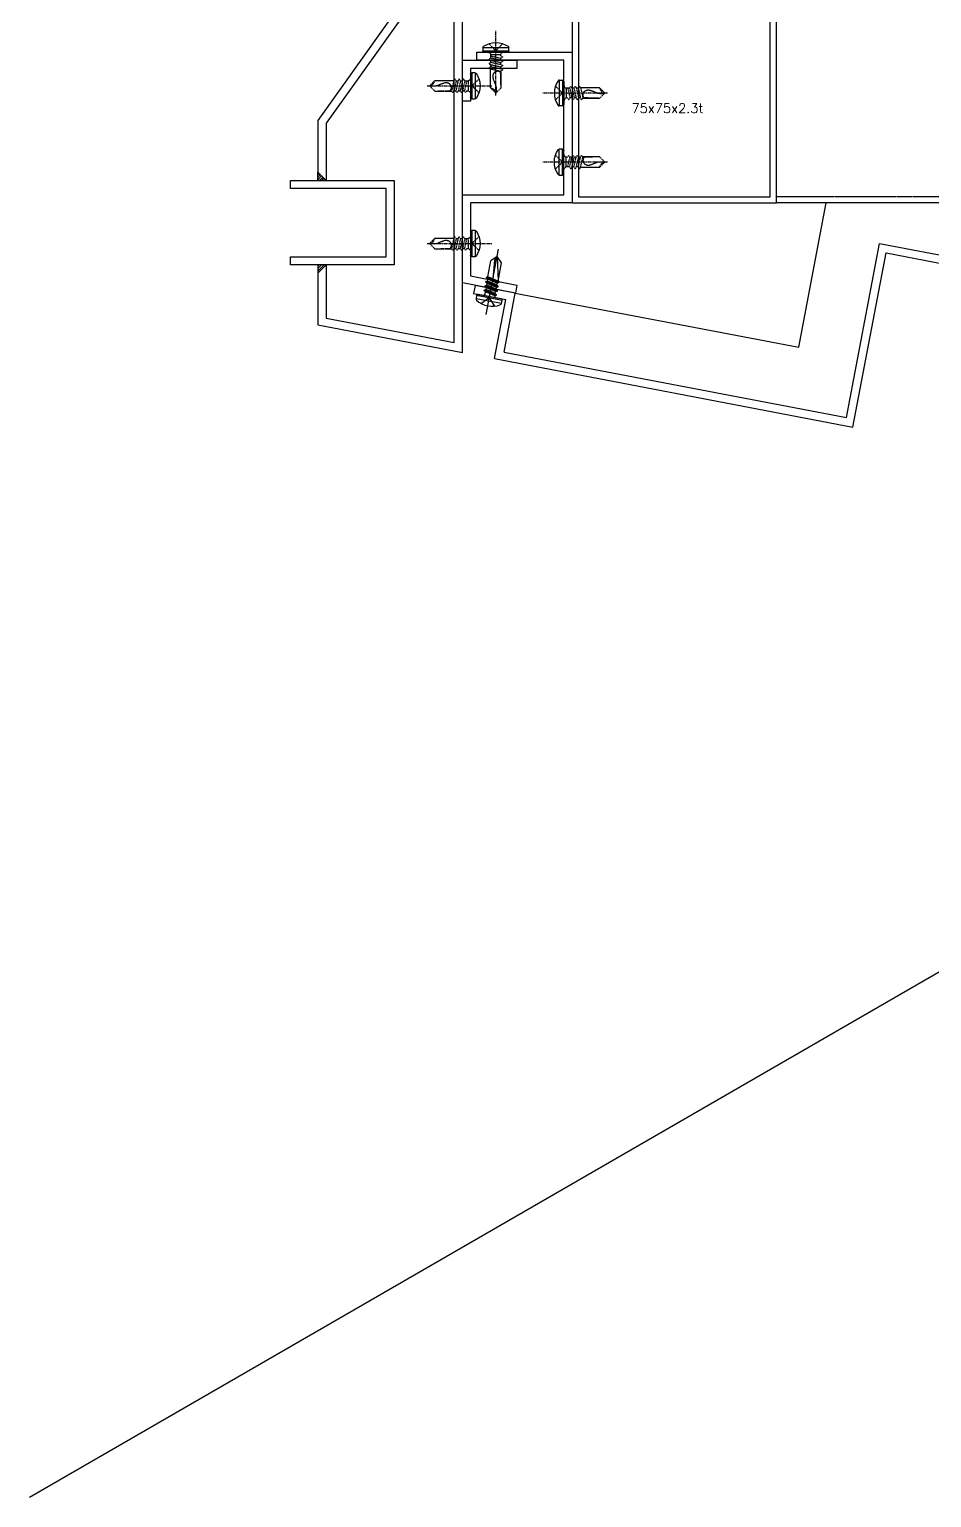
# Model space of a CAD drawing. Extents: x -3378 to 102197, y -3799 to 48702.
# Drawn here: x 77940 to 78271, y 8588 to 9126 of the extents above; entities that cross this region are included whole.
import ezdxf

# ---------------------------------------------------------------- set-up
doc = ezdxf.new("R2010")
doc.units = 0
doc.linetypes.add('CENTER', pattern=[2, 1.25, -0.25, 0.25, -0.25])
doc.linetypes.add('HIDDEN', pattern=[0.375, 0.25, -0.125])
for name, color, linetype in [('BCM-draft', 252, 'Continuous'), ('BCM-SIL', 8, 'Continuous'), ('CL', 14, 'CENTER'), ('GM_SECT_15', 15, 'Continuous'), ('HIDDEN', 9, 'HIDDEN'), ('REFL', 8, 'Continuous'), ('視覺模型鋁擠型暫替', 4, 'Continuous'), ('視覺模型鋁擠型暫替材質文字', 1, 'Continuous'), ('金屬面材 METAL PANEL', 2, 'Continuous')]:
    doc.layers.add(name, color=color, linetype=linetype)
doc.layers.add('不顯示', color=254, linetype='Continuous', plot=False)
doc.styles.add('DIM', font='simplex.shx', dxfattribs={"bigfont": 'chineset.shx'})
pattern_1 = [(45, (-80779.971, -992207.95374), (-0.44194173824, 0.44194173824), [])]

# ---------------------------------------------------------------- blocks, each defined once
blk = doc.blocks.new('雨遮外緣鋁擠型04')
at = {"layer": '視覺模型鋁擠型暫替', "linetype": 'Continuous'}
h = blk.add_hatch(dxfattribs=at)
h.set_pattern_fill('ANSI31', color=1, scale=5)
h.set_pattern_definition(pattern_1)
h.paths.add_polyline_path([(0, 53), (3, 53), (0, 56)])
h = blk.add_hatch(dxfattribs=at)
h.set_pattern_fill('ANSI31', color=1, scale=5)
h.set_pattern_definition(pattern_1)
h.paths.add_polyline_path([(0, 19), (3, 22), (0, 22)])
for p, q in [((37.75, 127.91), (0, 75)), ((53, 117.03), (37.75, 127.91)), ((38.45, 123.73), (3, 74.04)), ((50, 115.49), (38.45, 123.73)), ((50, -6.49), (50, 115.49)), ((53, -10.11), (53, 117.03)), ((0, 75), (0, 56)), ((3, 74.04), (3, 53)), ((0, 56), (0, 56)), ((0, 56), (0, 56)), ((3, 53), (0, 56)), ((0, 19), (3, 22)), ((3, 22), (3, 2.48)), ((0, 19), (0, 19)), ((0, 19), (0, 19)), ((0, 19), (0, 0)), ((0, 0), (53, -10.11)), ((3, 2.48), (50, -6.49))]:
    blk.add_line(p, q, dxfattribs=at)
at = {"layer": '視覺模型鋁擠型暫替', "color": 1, "linetype": 'Continuous'}
for points in [[(3, 53), (0, 53), (0, 56), (3, 53)], [(3, 22), (0, 22), (0, 19), (3, 22)]]:
    blk.add_lwpolyline(points, dxfattribs=at)
at = {"layer": '視覺模型鋁擠型暫替', "linetype": 'Continuous'}
blk.add_lwpolyline([(-10, 53), (28, 53), (28, 22), (-10, 22), (-10, 25), (25, 25), (25, 50), (-10, 50)], close=True, dxfattribs=at)
blk = doc.blocks.new('A$C19CB1797')
at = {"layer": 'BCM-SIL'}
for p, q in [((8.28, 24.29, 0), (8.28, 0, 0)), ((3.53, 19.39, 0), (13.03, 19.39, 0)), ((3.53, 18.16, 0), (13.03, 18.16, 0)), ((6.49, 17.06, 0), (5.88, 16.71, 0)), ((5.88, 16.71, 0), (10.68, 15.91, 0)), ((5.88, 16.71, 0), (5.88, 16.51, 0)), ((5.88, 16.51, 0), (10.68, 15.72, 0)), ((5.88, 16.51, 0), (6.49, 16.16, 0)), ((6.49, 17.06, 0), (10.07, 16.26, 0)), ((6.49, 16.16, 0), (10.07, 15.36, 0)), ((6.49, 16.16, 0), (6.49, 15.47, 0)), ((10.07, 17.06, 0), (10.07, 16.26, 0)), ((10.07, 17.06, 0), (10.07, 16.26, 0)), ((10.07, 16.26, 0), (10.68, 15.91, 0)), ((6.49, 15.47, 0), (5.88, 15.12, 0)), ((5.88, 15.12, 0), (10.68, 14.32, 0)), ((5.88, 15.12, 0), (5.88, 14.92, 0)), ((5.88, 14.92, 0), (10.68, 14.13, 0)), ((5.88, 14.92, 0), (6.49, 14.57, 0)), ((6.49, 13.88, 0), (5.88, 13.53, 0)), ((5.88, 13.53, 0), (10.68, 12.74, 0)), ((5.88, 13.53, 0), (5.88, 13.33, 0)), ((5.88, 13.33, 0), (10.68, 12.54, 0)), ((5.88, 13.33, 0), (6.49, 12.98, 0)), ((6.49, 12.3, 0), (5.88, 11.94, 0)), ((5.88, 11.94, 0), (10.68, 11.15, 0)), ((5.88, 11.94, 0), (5.88, 11.75, 0)), ((5.88, 11.75, 0), (10.68, 10.95, 0)), ((5.88, 11.75, 0), (6.28, 11.52, 0)), ((8.28, 2.66, 0), (6.28, 11.52, 0)), ((6.28, 11.52, 0), (6.28, 4.66, 0)), ((6.28, 11.52, 0), (10.28, 10.72, 0)), ((6.49, 15.47, 0), (10.07, 14.68, 0)), ((6.49, 14.57, 0), (10.07, 13.78, 0)), ((6.49, 14.57, 0), (6.49, 13.88, 0)), ((6.49, 13.88, 0), (10.07, 13.09, 0)), ((6.49, 12.98, 0), (10.07, 12.19, 0)), ((6.49, 12.98, 0), (6.49, 12.3, 0)), ((6.49, 12.3, 0), (10.07, 11.5, 0)), ((9.03, 4.16, 0), (8.28, 11.12, 0)), ((10.68, 15.72, 0), (10.07, 15.36, 0)), ((10.07, 15.36, 0), (10.07, 14.68, 0)), ((10.07, 14.68, 0), (10.68, 14.32, 0)), ((10.68, 14.13, 0), (10.07, 13.78, 0)), ((10.07, 13.78, 0), (10.07, 13.09, 0)), ((10.07, 13.09, 0), (10.68, 12.74, 0)), ((10.68, 12.54, 0), (10.07, 12.19, 0)), ((10.07, 12.19, 0), (10.07, 11.5, 0)), ((10.07, 11.5, 0), (10.68, 11.15, 0)), ((10.68, 10.95, 0), (10.28, 10.72, 0)), ((10.68, 15.91, 0), (10.68, 15.72, 0)), ((10.68, 14.32, 0), (10.68, 14.13, 0)), ((10.68, 12.74, 0), (10.68, 12.54, 0)), ((10.68, 11.15, 0), (10.68, 10.95, 0)), ((10.28, 10.72, 0), (10.28, 4.66, 0)), ((6.28, 4.66, 0), (8.28, 2.66, 0)), ((8.28, 2.66, 0), (10.28, 4.66, 0)), ((8.28, 2.66, 0), (9.03, 4.16, 0))]:
    blk.add_line(p, q, dxfattribs=at)
at = {"layer": 'BCM-SIL', "elevation": 0}
blk.add_lwpolyline([(12.8, 19.81, 0.297439), (3.75, 19.81, 0.253368), (3.53, 19.39), (3.53, 18.16, 0.414214), (4.03, 17.66), (12.53, 17.66, 0.414214), (13.03, 18.16), (13.03, 19.39, 0.253368)], format="xyb", close=True, dxfattribs=at)
at = {"layer": 'BCM-SIL', "ltscale": 0.1, "elevation": 0}
blk.add_lwpolyline([(5.78, 20.77), (7.8, 18.64, 0.205918), (8.28, 18.43, 0.205918), (8.75, 18.64), (10.78, 20.77)], format="xyb", dxfattribs=at)
at = {"layer": 'BCM-SIL'}
for centre, start, end in [((5.89, 17.06, 0), 0, 90), ((10.67, 17.06, 0), 90, 180)]:
    blk.add_arc(centre, 0.6, start, end, dxfattribs=at)
blk = doc.blocks.new('*U141')
for p, q in [((-4.75, 0.5), (-4.75, 1.74)), ((4.25, 0), (-4.25, 0)), ((4.75, 1.74), (4.75, 0.5))]:
    blk.add_line(p, q)
for centre, radius, start, end in [((-4.25, 1.74), 0.5, 123.1291, 180), ((-4.25, 0.5), 0.5, 180, 270), ((0, -4.78), 8.28, 56.8709, 123.1291), ((4.25, 0.5), 0.5, 270, 360), ((4.25, 1.74), 0.5, 360, 56.8709)]:
    blk.add_arc(centre, radius, start, end)
at = {"layer": 'CL'}
blk.add_line((0, -15.95), (0, 7.97), dxfattribs=at)
at = {"layer": 'HIDDEN'}
for p, q in [((-0.48, 0.98), (-2.5, 3.11)), ((2.5, 3.11), (0.48, 0.98)), ((-1.8, -1.31), (-2.4, -1.66)), ((-2.4, -1.66), (-2.4, -1.85)), ((-2.4, -1.85), (-1.8, -2.2)), ((-1.8, -2.89), (-2.4, -3.24)), ((-2.4, -3.24), (-2.4, -3.44)), ((-2.4, -3.44), (-1.8, -3.78)), ((-1.8, -4.48), (-2.4, -4.82)), ((-2.4, -4.82), (-2.4, -5.02)), ((-2.4, -5.02), (-1.8, -5.36)), ((1.8, -0.87), (-1.8, -0.87)), ((1.8, -1.41), (-1.8, -2.2)), ((1.8, -2.1), (-1.8, -2.89)), ((-1.8, -2.89), (-1.8, -2.2)), ((1.8, -2.99), (-1.8, -3.78)), ((1.8, -3.69), (-1.8, -4.48)), ((-1.8, -4.48), (-1.8, -3.78)), ((1.8, -4.57), (-1.8, -5.37)), ((1.8, -5.27), (-1.8, -6.06)), ((-1.8, -6.06), (-1.8, -5.36)), ((1.8, -2.1), (2.4, -2.45)), ((2.4, -2.65), (1.8, -2.99)), ((1.8, -3.69), (1.8, -2.99)), ((1.8, -3.68), (2.4, -4.03)), ((2.4, -4.23), (1.8, -4.57)), ((1.8, -5.27), (1.8, -4.57)), ((1.8, -5.27), (2.4, -5.61)), ((2.4, -2.45), (2.4, -2.65)), ((2.4, -4.03), (2.4, -4.23)), ((-1.8, -6.06), (-2.4, -6.4)), ((-2.4, -6.4), (-2.4, -6.6)), ((-2.4, -6.6), (-1.8, -6.95)), ((-1.94, -13.11), (-1.94, -6.87)), ((-1.94, -13.11), (-1.77, -7.41)), ((1.8, -6.16), (-1.8, -6.95)), ((2.4, -5.81), (1.8, -6.16)), ((1.94, -13.06), (1.94, -6.08)), ((2.4, -5.61), (2.4, -5.81)), ((0, -15), (-1.94, -13.11)), ((1.94, -13.06), (0, -15))]:
    blk.add_line(p, q, dxfattribs=at)
for points in [[(-1.8, -1.31), (-1.8, -0.87)], [(1.8, -2.1), (1.8, -0.87)], [(-1.77, -7.41), (-1.58, -7.28), (-1.31, -7.14), (-1.07, -7.05), (-0.86, -7), (-0.67, -6.99), (-0.5, -7.01), (-0.35, -7.04), (-0.2, -7.07), (-0.07, -7.11), (0.06, -7.16), (0.17, -7.21), (0.28, -7.27), (0.38, -7.33), (0.46, -7.39), (0.54, -7.46), (0.61, -7.53), (0.67, -7.61), (0.73, -7.69), (0.78, -7.77), (0.83, -7.86), (0.87, -7.94), (0.91, -8.03), (0.95, -8.13), (0.99, -8.22), (1.03, -8.32), (1.06, -8.42), (1.09, -8.53), (1.11, -8.64), (1.13, -8.76), (1.14, -8.88), (1.14, -9.01), (1.12, -9.16), (1.1, -9.31), (1.07, -9.46), (1.02, -9.63), (0.97, -9.8), (0.91, -9.97), (0.85, -10.16), (0.78, -10.34), (0.71, -10.53), (0.63, -10.72), (0.56, -10.92), (0.48, -11.12), (0.4, -11.32), (0.32, -11.52), (0.23, -11.72), (0.16, -11.92), (0.08, -12.13), (0.01, -12.35), (-0.05, -12.62), (-0.1, -12.94), (-0.12, -13.35), (-0.13, -13.85), (-0.11, -14.48), (0, -15)], [(1.94, -13.06), (1.83, -13.13), (1.33, -13.33), (0.96, -13.51), (0.69, -13.69), (0.48, -13.89), (0.3, -14.14), (0.14, -14.46), (0, -15)]]:
    blk.add_lwpolyline(points, dxfattribs=at)
for centre, radius, start, end in [((-2.96, -1.21), 1.21, 15.9838, 91.9974), ((0, 1.43), 0.66, 223.4575, 270), ((0, 1.43), 0.66, 270, 316.5425), ((2.96, -1.21), 1.21, 88.0026, 164.0162)]:
    blk.add_arc(centre, radius, start, end, dxfattribs=at)
at = {"layer": 'REFL'}
for p, q in [((4.75, 1.74), (-4.75, 1.74)), ((4.75, 0.5), (-4.75, 0.5))]:
    blk.add_line(p, q, dxfattribs=at)
blk = doc.blocks.new('75x75x2.3t')
at = {"layer": 'GM_SECT_15'}
for points in [[(0, -75), (75, -75), (75, 0), (0, 0)], [(2.3, -72.7), (72.7, -72.7), (72.7, -2.3), (2.3, -2.3)]]:
    blk.add_lwpolyline(points, close=True, dxfattribs=at)
at = {"layer": '不顯示', "linetype": 'Continuous', "insert": (21.79, -38.48), "char_height": 3.5, "attachment_point": 1, "style": 'DIM'}
blk.add_mtext_dynamic_manual_height_columns('75x75x2.3t', width=3.4858, gutter_width=17.5, heights=[0], dxfattribs=at)
blk = doc.blocks.new('外懸包板斷面(東側)')
at = {"layer": '視覺模型鋁擠型暫替', "linetype": 'HIDDEN'}
blk.add_line((537.51, 47.01), (168.28, 47.01), dxfattribs=at)
at = {"layer": '視覺模型鋁擠型暫替', "linetype": 'Continuous'}
blk.add_line((537.51, 44.71), (168.28, 44.71), dxfattribs=at)
blk.add_lwpolyline([(56, 44.71), (56, 17.94), (73.03, 14.57), (72.45, 11.63), (53, 15.48), (53, 47.71), (90.28, 47.71), (90.28, 97.03), (58.28, 97.03), (58.28, 100.03), (93.28, 100.03), (93.28, 44.71)], close=True, dxfattribs=at)
blk.add_lwpolyline([(73, 94.03), (56, 94.03), (56, 82.03), (53, 82.03), (53, 97.03), (73, 97.03), (73, 94.03)], dxfattribs=at)
at = {"layer": '金屬面材 METAL PANEL'}
for p, q in [((176.48, -8.22), (186.56, 44.71)), ((193.97, -33.95), (206.14, 29.89)), ((206.14, 29.89), (276.68, 16.43)), ((196.35, -37.46), (208.52, 26.38)), ((208.52, 26.38), (279.68, 12.81)), ((57.69, 14.45, 0), (57.12, 11.51, 0)), ((57.12, 11.51, 0), (68.91, 9.26, 0)), ((72.42, 11.63, 0), (57.69, 14.45, 0)), ((68.3, -9.98), (72.42, 11.63, 0)), ((72.42, 11.63), (176.48, -8.22)), ((64.79, -12.36), (68.91, 9.26, 0)), ((68.3, -9.98), (193.97, -33.95)), ((64.79, -12.36), (196.35, -37.46))]:
    blk.add_line(p, q, dxfattribs=at)
at = {"layer": 'BCM-draft', "xscale": -1}
blk.add_blockref('*U141', (65.28, 100.03), dxfattribs=at)
at = {"layer": 'BCM-draft'}
for p, xscale, rotation in [((56, 87.68), -1, 270), ((90.28, 59.71), -1.000000000000001, 90), ((56, 29.83), -1, 270)]:
    blk.add_blockref('*U141', p, dxfattribs=dict(at, xscale=xscale, rotation=rotation))
at = {"layer": 'BCM-draft', "rotation": 90}
blk.add_blockref('*U141', (90.28, 85.03), dxfattribs=at)
at = {"layer": 'BCM-SIL', "rotation": 169.1986863006787}
blk.add_blockref('A$C19CB1797', (74.46, 26.18, 0), dxfattribs=at)
at = {"layer": '視覺模型鋁擠型暫替', "linetype": 'Continuous'}
blk.add_blockref('雨遮外緣鋁擠型04', (0, 0), dxfattribs=at)
at = {"layer": '視覺模型鋁擠型暫替材質文字', "linetype": 'Continuous', "rotation": 359.9999972778685}
blk.add_blockref('75x75x2.3t', (93.28, 119.71), dxfattribs=at)

msp = doc.modelspace()

# ---------------------------------------------------------------- linework, layer by layer
at = {"layer": '視覺模型鋁擠型暫替', "linetype": 'Continuous'}
msp.add_line((79207.921, 9319.707), (77939.972, 8587.656), dxfattribs=at)

# ---------------------------------------------------------------- block references
msp.add_blockref('外懸包板斷面(東側)', (78045.866, 9017.76, 0), dxfattribs=at)

doc.saveas('drawing.dxf')
